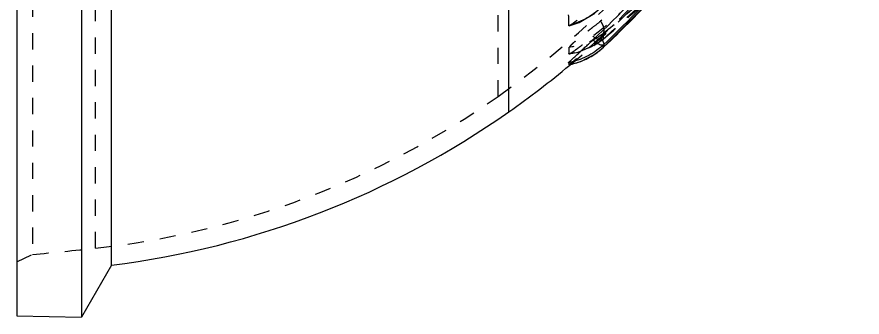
# Model space of a CAD drawing. Header units: millimetres. Extents: x 723 to 11228, y -2384 to 1578.
# Drawn here: x 1423.5 to 1508.6, y 81.1 to 111.4 of the extents above; entities that cross this region are included whole.
import ezdxf

# ---------------------------------------------------------------- set-up
doc = ezdxf.new("R2010")
doc.units = ezdxf.units.MM
doc.header["$LTSCALE"] = 16.335
doc.linetypes.add('HIDDEN', pattern=[0.2, 0.1, -0.1])
doc.layers.get('0').update_dxf_attribs({"linetype": 'CONTINUOUS'})
doc.layers.add('DEFAULT_2', color=8, linetype='HIDDEN')

msp = doc.modelspace()

# ---------------------------------------------------------------- linework, layer by layer
at = {"color": 7, "linetype": 'Continuous'}
for p, q in [((1423.468, 393.631), (1423.468, 81.221)), ((1429.968, 391.128), (1429.968, 81.107)), ((1433.004, 86.333), (1433.004, 385.832)), ((1473.025, 101.806), (1473.025, 373.047)), ((1480.091, 110.818), (1481.677, 111.738)), ((1479.111, 110.483), (1480.091, 110.818)), ((1482.533, 108.292), (1482.516, 108.533)), ((1482.638, 108.39), (1482.533, 108.292)), ((1482.533, 108.292), (1482.548, 108.305)), ((1482.548, 108.305), (1482.549, 108.305)), ((1479.085, 106.551), (1479.083, 106.551)), ((1433.004, 86.333), (1429.968, 81.107)), ((1423.468, 81.221), (1429.968, 81.107))]:
    msp.add_line(p, q, dxfattribs=at)
for points in [[(1482.549, 108.305), (1488.182, 113.998), (1494.045, 121.005), (1499.423, 128.706), (1504.125, 136.917), (1507.749, 144.818)], [(1479.084, 106.55), (1480.277, 106.887), (1481.742, 107.657), (1482.548, 108.305)]]:
    msp.add_lwpolyline(points, dxfattribs=at)
for centre, radius, start, end in [((1413.903, 181.87), 100.617, 313.08839, 316.89514), ((1477.732, 113.478), 7.067, 303.48221, 312.78522), ((1477.58, 113.817), 7.231, 312.14972, 313.04917), ((1477.785, 113.399), 6.972, 291.16387, 303.48188), ((1418.274, 179.666), 95.184, 305.11486, 309.7571), ((1477.805, 113.36), 6.928, 280.6276, 291.12518), ((1421.936, 174.459), 88.818, 277.15894, 305.11485)]:
    msp.add_arc(centre, radius, start, end, dxfattribs=at)
for points, knots in [([(1506.836, 145.624), (1504.006, 138.704), (1498.493, 128.749), (1489.327, 116.954), (1484.166, 111.559), (1481.495, 109.051)], [0, 0, 0, 0, 0.500959, 0.754455, 1, 1, 1, 1]), ([(1482.516, 108.533), (1485.166, 111.029), (1490.285, 116.396), (1499.384, 128.126), (1504.86, 138.02), (1507.682, 144.895)], [0, 0, 0, 0, 0.245458, 0.498927, 1, 1, 1, 1]), ([(1482.533, 112.524), (1482.054, 112.04), (1480.973, 111.195), (1479.702, 110.671), (1479.049, 110.506)], [0, 0, 0, 0, 0.502839, 1, 1, 1, 1]), ([(1479.011, 111.563), (1479.012, 111.47), (1479.018, 111.117), (1479.03, 110.764), (1479.044, 110.505)], [0, 0, 0, 0, 0.264062, 1, 1, 1, 1]), ([(1479.112, 110.484), (1479.097, 110.48), (1479.069, 110.471), (1479.051, 110.497), (1479.05, 110.507)], [0, 0, 0, 0, 0.608844, 1, 1, 1, 1]), ([(1479.04, 106.752), (1479.04, 106.758), (1479.055, 106.775), (1479.077, 106.803), (1479.116, 106.844), (1479.185, 106.913), (1479.288, 107.011), (1479.425, 107.141), (1479.576, 107.281), (1479.793, 107.48), (1480.076, 107.739), (1480.425, 108.058), (1480.779, 108.384), (1481.137, 108.716), (1481.376, 108.939), (1481.495, 109.051)], [0, 0, 0, 0, 0.005676, 0.017506, 0.034303, 0.054922, 0.104411, 0.161335, 0.223071, 0.288061, 0.424218, 0.565252, 0.708918, 0.854032, 1, 1, 1, 1]), ([(1482.272, 108.526), (1482.137, 108.563), (1481.859, 108.726), (1481.618, 108.928), (1481.495, 109.05)], [0, 0, 0, 0, 0.446621, 1, 1, 1, 1]), ([(1482.432, 108.456), (1481.959, 108.028), (1480.894, 107.293), (1479.668, 106.873), (1479.04, 106.751)], [0, 0, 0, 0, 0.499191, 1, 1, 1, 1]), ([(1482.516, 108.533), (1482.502, 108.524), (1482.424, 108.493), (1482.336, 108.508), (1482.272, 108.526)], [0, 0, 0, 0, 0.195699, 1, 1, 1, 1]), ([(1479.045, 106.752), (1479.047, 106.711), (1479.052, 106.643), (1479.066, 106.575), (1479.077, 106.55)], [0, 0, 0, 0, 0.594522, 1, 1, 1, 1])]:
    msp.add_open_spline(points, degree=3, knots=knots, dxfattribs=at)
at = {"layer": 'DEFAULT_2', "color": 8, "linetype": 'HIDDEN'}
for p, q in [((1425.029, 387.427), (1425.029, 87.425)), ((1431.392, 88.057), (1431.392, 386.796)), ((1471.933, 103.36), (1471.933, 371.493)), ((1481.579, 108.481), (1482.472, 109.095)), ((1482.473, 109.095), (1482.472, 109.094)), ((1482.516, 109.139), (1482.473, 109.095)), ((1482.533, 109.703), (1482.516, 109.139)), ((1479.988, 107.822), (1481.579, 108.481)), ((1479.074, 107.649), (1479.093, 107.638)), ((1479.092, 107.638), (1479.988, 107.822)), ((1423.468, 86.688), (1425.029, 87.425))]:
    msp.add_line(p, q, dxfattribs=at)
msp.add_lwpolyline([(1482.473, 109.095), (1488.197, 114.293), (1492.03, 118.596)], dxfattribs=at)
for centre, radius, start, end in [((1418.274, 179.666), 93.284, 305.11487, 345.54039), ((1418.274, 179.666), 95.184, 309.7571, 340.34553), ((1421.936, 174.459), 86.918, 276.24604, 305.11486), ((1396.992, 402.368), 316.188, 275.08731, 276.246)]:
    msp.add_arc(centre, radius, start, end, dxfattribs=at)
for points, knots in [([(1506.843, 145.06), (1504.103, 138.011), (1498.717, 127.974), (1489.422, 116.537), (1484.204, 111.609), (1481.507, 109.416)], [0, 0, 0, 0, 0.514077, 0.763696, 1, 1, 1, 1]), ([(1506.726, 144.843), (1503.97, 138.087), (1498.633, 128.379), (1489.777, 116.923), (1484.816, 111.722), (1482.258, 109.327)], [0, 0, 0, 0, 0.504397, 0.757797, 1, 1, 1, 1]), ([(1506.732, 145.236), (1504.071, 138.378), (1498.868, 128.638), (1489.877, 117.636), (1484.854, 112.971), (1482.268, 110.933)], [0, 0, 0, 0, 0.518715, 0.767874, 1, 1, 1, 1]), ([(1507.754, 144.989), (1506.385, 141.435), (1503.206, 134.522), (1498.211, 126.489), (1493.686, 120.604), (1490.127, 116.569), (1486.426, 112.928), (1483.843, 110.72), (1482.533, 109.703)], [0, 0, 0, 0, 0.260468, 0.518872, 0.645119, 0.767879, 0.886545, 1, 1, 1, 1]), ([(1482.516, 109.139), (1485.192, 111.322), (1490.369, 116.227), (1499.595, 127.603), (1504.948, 137.575), (1507.682, 144.577)], [0, 0, 0, 0, 0.236248, 0.485864, 1, 1, 1, 1]), ([(1482.249, 113.318), (1481.999, 113.057), (1481.621, 112.667), (1481.107, 112.153), (1480.712, 111.768), (1480.305, 111.388), (1479.956, 111.08), (1479.672, 110.847), (1479.466, 110.689), (1479.283, 110.566), (1479.165, 110.498), (1479.112, 110.484)], [0, 0, 0, 0, 0.255484, 0.384182, 0.514127, 0.645625, 0.777957, 0.84323, 0.905787, 0.961179, 1, 1, 1, 1]), ([(1482.268, 110.933), (1482.004, 110.725), (1481.603, 110.413), (1481.06, 109.993), (1480.639, 109.665), (1480.28, 109.381), (1479.986, 109.143), (1479.762, 108.956), (1479.542, 108.767), (1479.369, 108.609), (1479.249, 108.489), (1479.181, 108.415), (1479.138, 108.359), (1479.118, 108.324), (1479.117, 108.311)], [0, 0, 0, 0, 0.245666, 0.371329, 0.500696, 0.635504, 0.705363, 0.776711, 0.848526, 0.917227, 0.947563, 0.97255, 0.9902, 1, 1, 1, 1]), ([(1482.533, 109.703), (1482.583, 109.768), (1482.639, 109.96), (1482.609, 110.276), (1482.476, 110.613), (1482.344, 110.83), (1482.268, 110.933)], [0, 0, 0, 0, 0.186907, 0.427449, 0.710739, 1, 1, 1, 1]), ([(1482.516, 109.139), (1482.036, 108.741), (1480.942, 108.073), (1479.707, 107.734), (1479.074, 107.648)], [0, 0, 0, 0, 0.493696, 1, 1, 1, 1]), ([(1482.258, 109.327), (1481.995, 109.08), (1481.596, 108.711), (1481.055, 108.221), (1480.636, 107.848), (1480.278, 107.535), (1479.984, 107.282), (1479.76, 107.092), (1479.541, 106.908), (1479.366, 106.764), (1479.239, 106.664), (1479.168, 106.606), (1479.118, 106.572), (1479.094, 106.553), (1479.085, 106.551)], [0, 0, 0, 0, 0.256405, 0.386546, 0.519249, 0.655497, 0.724988, 0.794944, 0.864059, 0.928594, 0.956428, 0.978792, 0.993624, 1, 1, 1, 1]), ([(1479.093, 107.638), (1479.118, 107.642), (1479.177, 107.672), (1479.276, 107.728), (1479.399, 107.807), (1479.589, 107.936), (1479.845, 108.119), (1480.164, 108.357), (1480.494, 108.61), (1480.944, 108.962), (1481.282, 109.233), (1481.507, 109.416)], [0, 0, 0, 0, 0.025173, 0.065091, 0.114622, 0.170592, 0.294707, 0.428558, 0.567869, 0.71032, 1, 1, 1, 1]), ([(1482.533, 109.703), (1482.054, 109.321), (1480.965, 108.686), (1479.743, 108.38), (1479.117, 108.31)], [0, 0, 0, 0, 0.492587, 1, 1, 1, 1]), ([(1481.992, 109.089), (1481.95, 109.107), (1481.775, 109.195), (1481.617, 109.314), (1481.507, 109.416)], [0, 0, 0, 0, 0.233829, 1, 1, 1, 1]), ([(1482.472, 109.095), (1482.416, 109.052), (1482.244, 109.005), (1482.08, 109.053), (1481.992, 109.089)], [0, 0, 0, 0, 0.426702, 1, 1, 1, 1]), ([(1482.548, 108.305), (1482.65, 108.403), (1482.625, 108.652), (1482.535, 108.878), (1482.43, 109.085), (1482.331, 109.232), (1482.258, 109.326)], [0, 0, 0, 0, 0.379924, 0.522348, 0.677764, 1, 1, 1, 1]), ([(1479.079, 107.649), (1479.08, 107.699), (1479.086, 107.92), (1479.099, 108.14), (1479.111, 108.31)], [0, 0, 0, 0, 0.226664, 1, 1, 1, 1])]:
    msp.add_open_spline(points, degree=3, knots=knots, dxfattribs=at)

doc.saveas('drawing.dxf')
